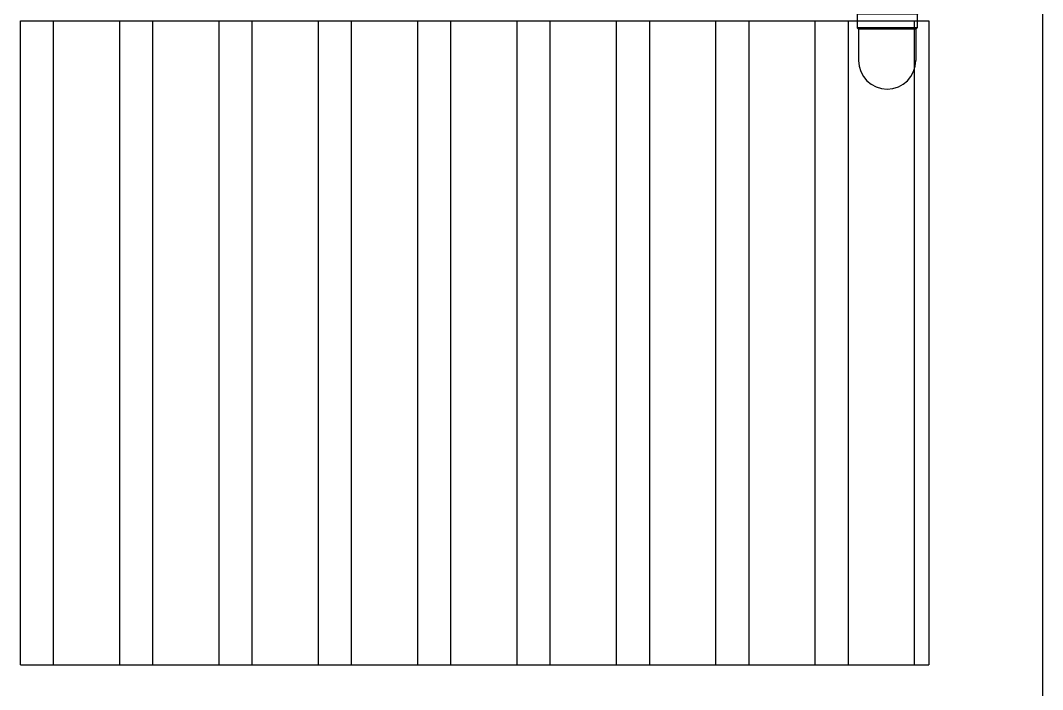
# Model space of a CAD drawing. Header units: millimetres. Extents: x 3923 to 4007, y 744 to 863.
# Drawn here: x 3936.569 to 3938.837, y 836.569 to 838.052 of the extents above; entities that cross this region are included whole.
import ezdxf

# ---------------------------------------------------------------- set-up
doc = ezdxf.new("R2010")
doc.units = ezdxf.units.MM
for name, color, linetype in [('-HIDRO', 8, 'Continuous'), ('TigreCad', 3, 'Continuous'), ('Tinterno', 9, 'Continuous')]:
    doc.layers.add(name, color=color, linetype=linetype)

# ---------------------------------------------------------------- blocks, each defined once
blk = doc.blocks.new('j9n75d')
at = {"layer": 'TigreCad'}
for p, q in [((70.7, 40.7), (71, 43.4)), ((80.7, 44.3), (72, 44.3)), ((72, 43.3), (72, -43.3)), ((80.7, 43.3), (80.7, -43.3)), ((82.5, 40.5), (81.7, 43.6)), ((41.5, 37.8), (0, 37.8)), ((43.3, 39.6), (41.5, 37.8)), ((43.3, -39.6), (43.3, 39.6)), ((61, 39.6), (43.3, 39.6)), ((61.3, 39.8), (61, 39.6)), ((61, -39.6), (61, 39.6)), ((69.7, 39.8), (61.3, 39.8)), ((88, 39.8), (83.4, 39.8)), ((88, 39.8), (88, -39.8)), ((41.5, -37.8), (0, -37.8)), ((43.3, -39.6), (41.5, -37.8)), ((61, -39.6), (43.3, -39.6)), ((61.3, -39.8), (61, -39.6)), ((69.7, -39.8), (61.3, -39.8)), ((88, -39.8), (83.4, -39.8)), ((70.7, -40.7), (71, -43.4)), ((80.7, -44.3), (72, -44.3)), ((82.5, -40.5), (81.7, -43.6))]:
    blk.add_line(p, q, dxfattribs=at)
for centre, radius, start, end in [((69.7, 40.8), 1, 270, 355), ((72, 43.3), 1, 90, 175), ((80.7, 43.3), 1, 15, 90), ((83.4, 40.8), 1, 195, 270), ((0, 0), 37.8, 90, 270), ((69.7, -40.8), 1, 5, 90), ((83.4, -40.8), 1, 90, 165), ((72, -43.3), 1, 185, 270), ((80.7, -43.3), 1, 270, 345)]:
    blk.add_arc(centre, radius, start, end, dxfattribs=at)
at = {"layer": 'Tinterno'}
for p, q in [((41.5, -37.8), (41.5, 37.8)), ((61.3, -39.8), (61.3, 39.8)), ((70.7, 39.8), (70.7, -39.8)), ((82.7, 39.8), (82.7, -39.8))]:
    blk.add_line(p, q, dxfattribs=at)

msp = doc.modelspace()

# ---------------------------------------------------------------- linework, layer by layer
at = {"layer": '-HIDRO', "linetype": 'Continuous'}
for p, q in [((3938.8371, 856.9666), (3938.8371, 825.0315)), ((3936.5691, 838.0515), (3938.5851, 838.0515)), ((3936.5691, 836.6235), (3936.5691, 838.0515)), ((3936.6423, 836.6235), (3936.6423, 838.0515)), ((3936.7893, 836.6235), (3936.7893, 838.0515)), ((3936.8628, 836.6235), (3936.8628, 838.0515)), ((3937.0098, 836.6235), (3937.0098, 838.0515)), ((3937.0833, 836.6235), (3937.0833, 838.0515)), ((3937.2303, 836.6235), (3937.2303, 838.0515)), ((3937.3038, 836.6235), (3937.3038, 838.0515)), ((3937.4508, 836.6235), (3937.4508, 838.0515)), ((3937.5243, 836.6235), (3937.5243, 838.0515)), ((3937.6713, 836.6235), (3937.6713, 838.0515)), ((3937.7448, 836.6235), (3937.7448, 838.0515)), ((3937.8918, 836.6235), (3937.8918, 838.0515)), ((3937.9653, 836.6235), (3937.9653, 838.0515)), ((3938.1123, 836.6235), (3938.1123, 838.0515)), ((3938.1858, 836.6235), (3938.1858, 838.0515)), ((3938.3328, 836.6235), (3938.3328, 838.0515)), ((3938.4063, 836.6235), (3938.4063, 838.0515)), ((3938.5533, 836.6235), (3938.5533, 838.0515)), ((3938.5851, 838.0515), (3938.5851, 836.6235)), ((3936.5691, 836.6235), (3938.5851, 836.6235))]:
    msp.add_line(p, q, dxfattribs=at)

# ---------------------------------------------------------------- block references
at = {"layer": 'TigreCad', "xscale": 0.00168, "yscale": 0.00168, "zscale": 0.00168, "rotation": 90}
msp.add_blockref('j9n75d', (3938.4924, 837.9636), dxfattribs=at)

doc.saveas('drawing.dxf')
